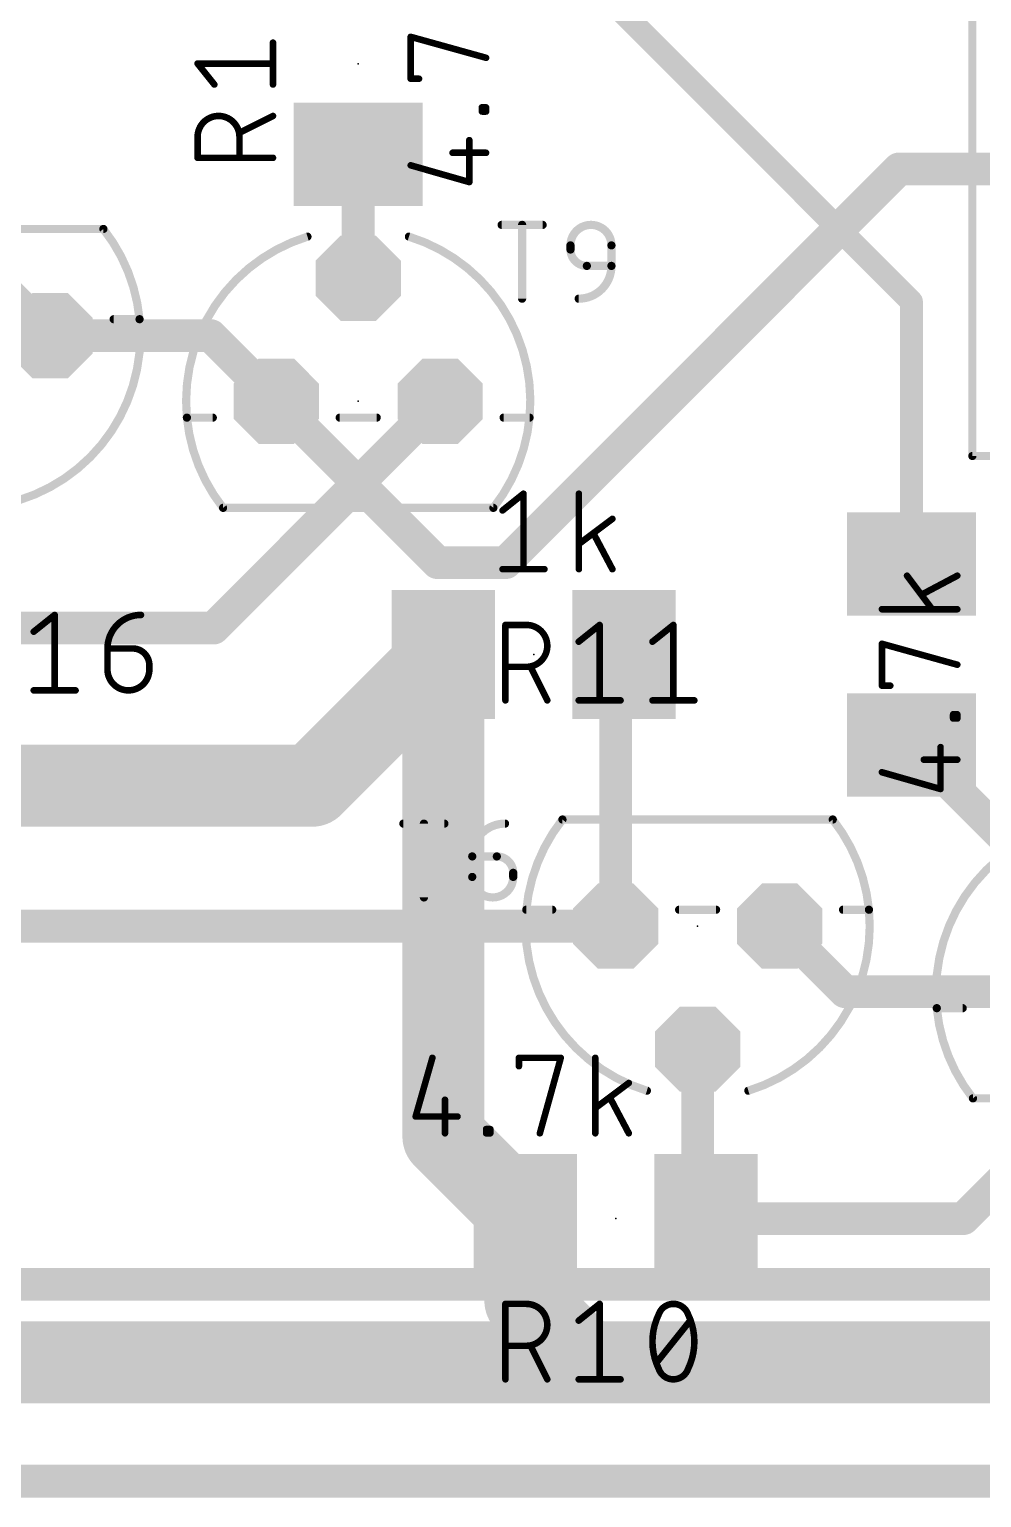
# Model space of a CAD drawing. Extents: x -0.1 to 95.8, y -0.3 to 95.8.
# Drawn here: x 56.24 to 71, y -0.25 to 22.48 of the extents above; entities that cross this region are included whole.
import ezdxf

# ---------------------------------------------------------------- set-up
doc = ezdxf.new("R2010")
doc.units = 0
for name, color, linetype in [('1', 12, 'CONTINUOUS'), ('16', 132, 'CONTINUOUS'), ('17', 110, 'CONTINUOUS'), ('21', 253, 'CONTINUOUS'), ('23', 53, 'CONTINUOUS'), ('25', 253, 'CONTINUOUS'), ('27', 253, 'CONTINUOUS')]:
    doc.layers.add(name, color=color, linetype=linetype)

# ---------------------------------------------------------------- blocks, each defined once
blk = doc.blocks.new('RECT')
blk.add_solid([(-0.5, -0.5), (0.5, -0.5), (-0.5, 0.5), (0.5, 0.5)])
blk = doc.blocks.new('OCTAGONP')
at = {"const_width": 0.5}
blk.add_lwpolyline([(-0.25, -0.1036), (-0.25, 0.1036), (-0.1036, 0.25), (0.1036, 0.25), (0.25, 0.1036), (0.25, -0.1036), (0.1036, -0.25), (-0.1036, -0.25), (-0.25, -0.1036), (-0.25, 0.1036)], dxfattribs=at)

msp = doc.modelspace()

# ---------------------------------------------------------------- linework, layer by layer
at = {"layer": '1'}
for points, const_width in [([(69.9135, 18.266), (59.1038, 29.0757)], 0.3556), ([(61.341, 18.6282), (61.341, 20.546)], 0.508), ([(61.341, 20.546), (61.341, 20.546)], 0.508), ([(69.9135, 14.202), (69.9135, 18.266)], 0.3556), ([(62.611, 16.7232), (59.0988, 13.2109)], 0.508), ([(59.0988, 13.2109), (55.4276, 13.2109)], 0.508), ([(60.6286, 10.77), (62.6606, 12.802)], 1.27), ([(62.6606, 5.3369), (62.6606, 12.802)], 1.27), ([(65.3305, 12.672), (65.4606, 12.802)], 0.508), ([(65.3305, 8.5952), (65.3305, 12.672)], 0.508), ([(71.8314, 9.4842), (69.9135, 11.402)], 0.508), ([(60.6286, 10.77), (54.0525, 10.77)], 1.27), ([(74.2315, 7.5792), (70.7193, 4.0669)], 0.508), ([(66.6005, 6.6902), (66.6005, 4.197)], 0.508), ([(63.9306, 4.0669), (62.6606, 5.3369)], 1.27), ([(63.9306, 4.0669), (63.9306, 2.7969)], 1.27), ([(66.6005, 4.197), (66.7306, 4.0669)], 0.508), ([(70.7193, 4.0669), (66.7306, 4.0669)], 0.508), ([(64.886, 1.8415), (63.9306, 2.7969)], 1.27), ([(12.0015, 1.8415), (64.886, 1.8415)], 1.27), ([(64.886, 1.8415), (76.1196, 1.8415)], 1.27)]:
    msp.add_lwpolyline(points, dxfattribs=dict(at, const_width=const_width))
for points, const_width in [([(61.468, 20.546, 1), (61.214, 20.546)], 0.254), ([(61.2512, 20.6358, 1), (61.4308, 20.4562)], 0.254), ([(61.4308, 20.4562, 1), (61.2512, 20.6358)], 0.254), ([(61.214, 18.6282, 1), (61.468, 18.6282)], 0.254), ([(70.0024, 18.266, 1), (69.8246, 18.266)], 0.1778), ([(69.8507, 18.2031, 1), (69.9764, 18.3289)], 0.1778), ([(62.7008, 16.6334, 1), (62.5212, 16.813)], 0.254), ([(69.8246, 14.202, 1), (70.0024, 14.202)], 0.1778), ([(59.009, 13.3007, 1), (59.1886, 13.1211)], 0.254), ([(59.0988, 13.0839, 1), (59.0988, 13.3379)], 0.254), ([(62.9781, 12.802, 1), (62.3431, 12.802)], 0.635), ([(62.8851, 12.5775, 1), (62.4361, 13.0265)], 0.635), ([(65.5504, 12.7122, 1), (65.3708, 12.8918)], 0.254), ([(65.4575, 12.672, 1), (65.2035, 12.672)], 0.254), ([(65.2407, 12.7618, 1), (65.4203, 12.5822)], 0.254), ([(70.0033, 11.4918, 1), (69.8237, 11.3122)], 0.254), ([(60.6286, 10.4525, 1), (60.6286, 11.0875)], 0.635), ([(60.4041, 10.9945, 1), (60.8531, 10.5455)], 0.635), ([(65.2035, 8.5952, 1), (65.4575, 8.5952)], 0.254), ([(66.7275, 6.6902, 1), (66.4735, 6.6902)], 0.254), ([(62.8851, 5.5614, 1), (62.4361, 5.1124)], 0.635), ([(62.3431, 5.3369, 1), (62.9781, 5.3369)], 0.635), ([(64.2481, 4.0669, 1), (63.6131, 4.0669)], 0.635), ([(63.7061, 3.8424, 1), (64.1551, 4.2914)], 0.635), ([(66.6903, 4.2868, 1), (66.5107, 4.1072)], 0.254), ([(66.4735, 4.197, 1), (66.7275, 4.197)], 0.254), ([(66.7306, 4.1939, 1), (66.7306, 3.9399)], 0.254), ([(70.7193, 3.9399, 1), (70.7193, 4.1939)], 0.254), ([(66.6408, 3.9771, 1), (66.8204, 4.1567)], 0.254), ([(70.6295, 4.1567, 1), (70.8091, 3.9771)], 0.254), ([(64.1551, 3.0214, 1), (63.7061, 2.5724)], 0.635), ([(63.6131, 2.7969, 1), (64.2481, 2.7969)], 0.635), ([(64.886, 2.159, 1), (64.886, 1.524)], 0.635), ([(64.6615, 1.617, 1), (65.1105, 2.066)], 0.635), ([(64.886, 1.524, 1), (64.886, 2.159)], 0.635)]:
    msp.add_lwpolyline(points, format="xyb", dxfattribs=dict(at, const_width=const_width))
at = {"layer": '16', "const_width": 0.508}
for points in [[(69.723, 20.32), (63.627, 14.224)], [(72.771, 20.32), (69.723, 20.32)], [(56.5675, 17.7392), (55.0027, 19.304)], [(59.055, 17.7392), (56.5675, 17.7392)], [(60.071, 16.7232), (59.055, 17.7392)], [(62.5702, 14.224), (60.071, 16.7232)], [(63.627, 14.224), (62.5702, 14.224)], [(65.3305, 8.5952), (51.3942, 8.5952)], [(68.8866, 7.5792), (67.8705, 8.5952)], [(71.6915, 7.5792), (68.8866, 7.5792)], [(74.1978, 3.048), (52.451, 3.048)], [(43.307, 2.032), (80.4209, 2.032)], [(95.504, 0), (0.127, 0)]]:
    msp.add_lwpolyline(points, dxfattribs=at)
at = {"layer": '16', "const_width": 0.254}
for points in [[(69.723, 20.447, 1), (69.723, 20.193)], [(69.8128, 20.2302, 1), (69.6332, 20.4098)], [(56.5675, 17.8662, 1), (56.5675, 17.6122)], [(59.1448, 17.829, 1), (58.9652, 17.6494)], [(59.055, 17.6122, 1), (59.055, 17.8662)], [(56.4777, 17.6494, 1), (56.6573, 17.829)], [(60.1608, 16.813, 1), (59.9812, 16.6334)], [(59.9812, 16.6334, 1), (60.1608, 16.813)], [(62.5702, 14.351, 1), (62.5702, 14.097)], [(62.4804, 14.1342, 1), (62.66, 14.3138)], [(63.5372, 14.3138, 1), (63.7168, 14.1342)], [(63.627, 14.097, 1), (63.627, 14.351)], [(65.3305, 8.4682, 1), (65.3305, 8.7222)], [(67.9603, 8.685, 1), (67.7807, 8.5054)], [(68.8866, 7.7062, 1), (68.8866, 7.4522)], [(68.7968, 7.4894, 1), (68.9764, 7.669)]]:
    msp.add_lwpolyline(points, format="xyb", dxfattribs=at)
at = {"layer": '21', "const_width": 0.127}
for points in [[(70.858, 40.505), (70.858, 15.875)], [(57.392, 19.3902), (53.203, 19.3902)], [(57.9524, 17.9932), (57.5512, 17.9932)], [(58.6861, 16.4692), (59.0873, 16.4692)], [(61.0547, 16.4692), (61.6273, 16.4692)], [(63.5947, 16.4692), (63.9959, 16.4692)], [(91.948, 15.875), (70.858, 15.875)], [(59.2465, 15.0722), (63.4355, 15.0722)], [(68.695, 10.2462), (64.506, 10.2462)], [(64.3468, 8.8492), (63.9456, 8.8492)], [(66.8868, 8.8492), (66.3142, 8.8492)], [(69.2554, 8.8492), (68.8542, 8.8492)], [(70.3066, 7.3252), (70.7078, 7.3252)], [(70.867, 5.9282), (75.056, 5.9282)]]:
    msp.add_lwpolyline(points, dxfattribs=at)
at = {"layer": '21'}
for points, const_width in [([(57.4171, 19.4099, 1), (57.3672, 19.3706)], 0.0635), ([(57.9524, 17.9932, 0.144), (57.3921, 19.3902)], 0.127), ([(57.392, 19.3585, 1), (57.392, 19.422)], 0.0635), ([(60.5547, 19.2717, 0.3557), (58.6861, 16.4692)], 0.127), ([(60.5641, 19.2413, 1), (60.5453, 19.302)], 0.0635), ([(63.4355, 15.0722, 0.5267), (62.1273, 19.2716)], 0.127), ([(62.1367, 19.3019, 1), (62.1179, 19.2412)], 0.0635), ([(56.0838, 15.1907, 0.3557), (57.9524, 17.9932)], 0.127), ([(57.5512, 18.025, 1), (57.5512, 17.9615)], 0.0635), ([(57.984, 17.9962, 1), (57.9208, 17.9902)], 0.0635), ([(57.9208, 17.9902, 1), (57.984, 17.9962)], 0.0635), ([(57.9524, 17.9615, 1), (57.9524, 18.025)], 0.0635), ([(58.6861, 16.4692, 0.144), (59.2464, 15.0722)], 0.127), ([(58.6861, 16.5009, 1), (58.6861, 16.4374)], 0.0635), ([(58.7177, 16.4722, 1), (58.6545, 16.4661)], 0.0635), ([(58.6545, 16.4661, 1), (58.7177, 16.4722)], 0.0635), ([(59.0873, 16.4374, 1), (59.0873, 16.5009)], 0.0635), ([(61.0547, 16.5009, 1), (61.0547, 16.4374)], 0.0635), ([(61.6273, 16.4374, 1), (61.6273, 16.5009)], 0.0635), ([(63.5947, 16.5009, 1), (63.5947, 16.4374)], 0.0635), ([(63.9959, 16.4374, 1), (63.9959, 16.5009)], 0.0635), ([(70.858, 15.9068, 1), (70.858, 15.8432)], 0.0635), ([(70.8263, 15.875, 1), (70.8898, 15.875)], 0.0635), ([(59.2465, 15.1039, 1), (59.2465, 15.0404)], 0.0635), ([(59.2215, 15.0525, 1), (59.2713, 15.0918)], 0.0635), ([(63.4106, 15.0918, 1), (63.4604, 15.0525)], 0.0635), ([(63.4355, 15.0404, 1), (63.4355, 15.1039)], 0.0635), ([(64.506, 10.2462, 0.5267), (65.8142, 6.0468)], 0.127), ([(64.506, 10.278, 1), (64.506, 10.2145)], 0.0635), ([(64.531, 10.2266, 1), (64.4811, 10.2659)], 0.0635), ([(68.7201, 10.2659, 1), (68.6702, 10.2266)], 0.0635), ([(69.2554, 8.8492, 0.144), (68.6951, 10.2462)], 0.127), ([(68.695, 10.2145, 1), (68.695, 10.278)], 0.0635), ([(72.1752, 10.1277, 0.3557), (70.3066, 7.3252)], 0.127), ([(63.9456, 8.881, 1), (63.9456, 8.8175)], 0.0635), ([(64.3468, 8.8175, 1), (64.3468, 8.881)], 0.0635), ([(66.3142, 8.881, 1), (66.3142, 8.8175)], 0.0635), ([(66.8868, 8.8175, 1), (66.8868, 8.881)], 0.0635), ([(67.3868, 6.0467, 0.3557), (69.2554, 8.8492)], 0.127), ([(68.8542, 8.881, 1), (68.8542, 8.8175)], 0.0635), ([(69.287, 8.8522, 1), (69.2238, 8.8462)], 0.0635), ([(69.2238, 8.8462, 1), (69.287, 8.8522)], 0.0635), ([(69.2554, 8.8175, 1), (69.2554, 8.881)], 0.0635), ([(70.3066, 7.3252, 0.144), (70.8669, 5.9282)], 0.127), ([(70.3066, 7.3569, 1), (70.3066, 7.2934)], 0.0635), ([(70.3382, 7.3282, 1), (70.275, 7.3221)], 0.0635), ([(70.275, 7.3221, 1), (70.3382, 7.3282)], 0.0635), ([(70.7078, 7.2934, 1), (70.7078, 7.3569)], 0.0635), ([(65.8049, 6.0165, 1), (65.8236, 6.0772)], 0.0635), ([(67.3775, 6.0771, 1), (67.3962, 6.0164)], 0.0635), ([(70.867, 5.9599, 1), (70.867, 5.8964)], 0.0635), ([(70.842, 5.9085, 1), (70.8918, 5.9478)], 0.0635)]:
    msp.add_lwpolyline(points, format="xyb", dxfattribs=dict(at, const_width=const_width))
at = {"layer": '23'}
for p in [(61.341, 21.946), (61.341, 16.7232), (64.0606, 12.802), (69.9135, 12.802), (66.6005, 8.5952), (65.3306, 4.0669)]:
    msp.add_point(p, dxfattribs=at)
at = {"layer": '25'}
for points, const_width in [([(60.0202, 21.6271), (60.0202, 22.2762)], 0.1016), ([(59.1115, 21.6271), (58.8518, 21.9516)], 0.1016), ([(58.8518, 21.9516), (60.0202, 21.9516)], 0.1016), ([(60.0202, 21.1406), (59.5009, 20.8809)], 0.1016), ([(58.8518, 20.4915), (58.8518, 20.816)], 0.1016), ([(59.5009, 20.816), (59.5009, 20.4915)], 0.1016), ([(60.0202, 20.4915), (58.8518, 20.4915)], 0.1016), ([(63.5635, 19.4537), (64.1985, 19.4537)], 0.127), ([(63.881, 18.3107), (63.881, 19.4537)], 0.127), ([(64.6303, 19.0727), (64.6303, 19.1362)], 0.127), ([(65.2653, 19.1362), (65.2653, 18.8187)], 0.127), ([(65.2653, 18.8187), (64.8843, 18.8187)], 0.127), ([(56.3122, 13.1545), (56.6367, 13.4141)], 0.1016), ([(56.6367, 13.4141), (56.6367, 12.2457)], 0.1016), ([(63.622, 12.0908), (63.622, 13.2592)], 0.1016), ([(63.622, 13.2592), (63.9466, 13.2592)], 0.1016), ([(64.7577, 12.9996), (65.0822, 13.2592)], 0.1016), ([(65.0822, 13.2592), (65.0822, 12.0908)], 0.1016), ([(65.9006, 12.9996), (66.2252, 13.2592)], 0.1016), ([(66.2252, 13.2592), (66.2252, 12.0908)], 0.1016), ([(57.4552, 12.8948), (57.8446, 12.8948)], 0.1016), ([(57.4552, 12.5703), (57.4552, 12.8948)], 0.1016), ([(58.1043, 12.6352), (58.1043, 12.5703)], 0.1016), ([(63.9466, 12.6101), (63.622, 12.6101)], 0.1016), ([(64.2711, 12.0908), (64.0115, 12.6101)], 0.1016), ([(56.3122, 12.2457), (56.9613, 12.2457)], 0.1016), ([(64.7577, 12.0908), (65.4068, 12.0908)], 0.1016), ([(65.9006, 12.0908), (66.5498, 12.0908)], 0.1016), ([(62.0412, 10.1827), (62.6762, 10.1827)], 0.127), ([(62.3587, 9.0397), (62.3587, 10.1827)], 0.127), ([(63.108, 9.6747), (63.489, 9.6747)], 0.127), ([(63.108, 9.3572), (63.108, 9.6747)], 0.127), ([(63.743, 9.4207), (63.743, 9.3572)], 0.127), ([(63.622, 1.5777), (63.622, 2.7461)], 0.1016), ([(63.622, 2.7461), (63.9466, 2.7461)], 0.1016), ([(64.7577, 2.4865), (65.0822, 2.7461)], 0.1016), ([(65.0822, 2.7461), (65.0822, 1.5777)], 0.1016), ([(65.9656, 1.8374), (66.4849, 2.4865)], 0.1016), ([(63.9466, 2.097), (63.622, 2.097)], 0.1016), ([(64.2711, 1.5777), (64.0115, 2.097)], 0.1016), ([(64.7577, 1.5777), (65.4068, 1.5777)], 0.1016)]:
    msp.add_lwpolyline(points, dxfattribs=dict(at, const_width=const_width))
for points, const_width in [([(60.0456, 22.2762, 1), (59.9948, 22.2762)], 0.0508), ([(58.8717, 21.9675, 1), (58.832, 21.9358)], 0.0508), ([(58.8518, 21.977, 1), (58.8518, 21.9262)], 0.0508), ([(60.0202, 21.9262, 1), (60.0202, 21.977)], 0.0508), ([(59.0916, 21.6112, 1), (59.1313, 21.643)], 0.0508), ([(59.9948, 21.6271, 1), (60.0456, 21.6271)], 0.0508), ([(59.5009, 20.816, 1), (58.8518, 20.816)], 0.1016), ([(60.0316, 21.1178, 1), (60.0089, 21.1633)], 0.0508), ([(59.4896, 20.9036, 1), (59.5123, 20.8582)], 0.0508), ([(58.8772, 20.816, 1), (58.8264, 20.816)], 0.0508), ([(58.8264, 20.816, 1), (58.8772, 20.816)], 0.0508), ([(59.5263, 20.816, 1), (59.4755, 20.816)], 0.0508), ([(59.4755, 20.816, 1), (59.5263, 20.816)], 0.0508), ([(58.8518, 20.5169, 1), (58.8518, 20.4661)], 0.0508), ([(58.8264, 20.4915, 1), (58.8772, 20.4915)], 0.0508), ([(59.4755, 20.4915, 1), (59.5263, 20.4915)], 0.0508), ([(60.0202, 20.4661, 1), (60.0202, 20.5169)], 0.0508), ([(63.5635, 19.4854, 1), (63.5635, 19.4219)], 0.0635), ([(63.9128, 19.4537, 1), (63.8492, 19.4537)], 0.0635), ([(64.1985, 19.4219, 1), (64.1985, 19.4854)], 0.0635), ([(65.2653, 19.1362, 1), (64.6303, 19.1362)], 0.127), ([(64.6303, 19.0727, 0.4142), (64.8843, 18.8187)], 0.127), ([(64.6621, 19.1362, 1), (64.5986, 19.1362)], 0.0635), ([(64.5986, 19.1362, 1), (64.6621, 19.1362)], 0.0635), ([(64.6621, 19.0727, 1), (64.5986, 19.0727)], 0.0635), ([(64.5986, 19.0727, 1), (64.6621, 19.0727)], 0.0635), ([(65.297, 19.1362, 1), (65.2335, 19.1362)], 0.0635), ([(65.2335, 19.1362, 1), (65.297, 19.1362)], 0.0635), ([(64.7573, 18.3107, 0.4142), (65.2653, 18.8187)], 0.127), ([(64.8843, 18.8504, 1), (64.8843, 18.7869)], 0.0635), ([(64.8843, 18.7869, 1), (64.8843, 18.8504)], 0.0635), ([(65.297, 18.8187, 1), (65.2335, 18.8187)], 0.0635), ([(65.2653, 18.7869, 1), (65.2653, 18.8504)], 0.0635), ([(65.2335, 18.8187, 1), (65.297, 18.8187)], 0.0635), ([(63.8492, 18.3107, 1), (63.9128, 18.3107)], 0.0635), ([(64.7573, 18.3424, 1), (64.7573, 18.2789)], 0.0635), ([(56.6621, 13.4141, 1), (56.6113, 13.4141)], 0.0508), ([(56.6526, 13.3943, 1), (56.6208, 13.434)], 0.0508), ([(57.9744, 13.4141, 0.4142), (57.4552, 12.8948)], 0.1016), ([(57.9744, 13.3887, 1), (57.9744, 13.4395)], 0.0508), ([(56.2963, 13.1743, 1), (56.328, 13.1347)], 0.0508), ([(63.6474, 13.2592, 1), (63.5966, 13.2592)], 0.0508), ([(63.622, 13.2846, 1), (63.622, 13.2338)], 0.0508), ([(63.9466, 12.6101, 1), (63.9466, 13.2592)], 0.1016), ([(63.9466, 13.2846, 1), (63.9466, 13.2338)], 0.0508), ([(63.9466, 13.2338, 1), (63.9466, 13.2846)], 0.0508), ([(65.1076, 13.2592, 1), (65.0568, 13.2592)], 0.0508), ([(65.0981, 13.2394, 1), (65.0663, 13.279)], 0.0508), ([(66.2506, 13.2592, 1), (66.1998, 13.2592)], 0.0508), ([(66.2411, 13.2394, 1), (66.2093, 13.279)], 0.0508), ([(64.7418, 13.0194, 1), (64.7735, 12.9797)], 0.0508), ([(65.8848, 13.0194, 1), (65.9165, 12.9797)], 0.0508), ([(57.4552, 12.9202, 1), (57.4552, 12.8694)], 0.0508), ([(57.4806, 12.8948, 1), (57.4298, 12.8948)], 0.0508), ([(57.4298, 12.8948, 1), (57.4806, 12.8948)], 0.0508), ([(58.1043, 12.6352, 0.4142), (57.8446, 12.8948)], 0.1016), ([(57.8446, 12.9202, 1), (57.8446, 12.8694)], 0.0508), ([(57.8446, 12.8694, 1), (57.8446, 12.9202)], 0.0508), ([(57.4551, 12.5703, 1), (58.1043, 12.5703)], 0.1016), ([(57.4805, 12.5703, 1), (57.4297, 12.5703)], 0.0508), ([(57.4298, 12.5703, 1), (57.4806, 12.5703)], 0.0508), ([(58.1297, 12.6352, 1), (58.0789, 12.6352)], 0.0508), ([(58.0789, 12.6352, 1), (58.1297, 12.6352)], 0.0508), ([(58.1297, 12.5703, 1), (58.0789, 12.5703)], 0.0508), ([(58.0789, 12.5703, 1), (58.1297, 12.5703)], 0.0508), ([(63.622, 12.6355, 1), (63.622, 12.5847)], 0.0508), ([(63.9466, 12.6355, 1), (63.9466, 12.5847)], 0.0508), ([(63.9466, 12.5847, 1), (63.9466, 12.6355)], 0.0508), ([(64.0342, 12.6214, 1), (63.9888, 12.5987)], 0.0508), ([(56.3122, 12.2711, 1), (56.3122, 12.2203)], 0.0508), ([(56.9613, 12.2203, 1), (56.9613, 12.2711)], 0.0508), ([(56.6113, 12.2457, 1), (56.6621, 12.2457)], 0.0508), ([(63.5966, 12.0908, 1), (63.6474, 12.0908)], 0.0508), ([(64.2484, 12.0794, 1), (64.2938, 12.1022)], 0.0508), ([(64.7577, 12.1162, 1), (64.7577, 12.0654)], 0.0508), ([(65.0568, 12.0908, 1), (65.1076, 12.0908)], 0.0508), ([(65.4068, 12.0654, 1), (65.4068, 12.1162)], 0.0508), ([(65.9006, 12.1162, 1), (65.9006, 12.0654)], 0.0508), ([(66.1998, 12.0908, 1), (66.2506, 12.0908)], 0.0508), ([(66.5498, 12.0654, 1), (66.5498, 12.1162)], 0.0508), ([(62.0412, 10.2145, 1), (62.0412, 10.151)], 0.0635), ([(62.3905, 10.1827, 1), (62.327, 10.1827)], 0.0635), ([(62.6762, 10.151, 1), (62.6762, 10.2145)], 0.0635), ([(63.616, 10.1827, 0.4142), (63.108, 9.6747)], 0.127), ([(63.616, 10.151, 1), (63.616, 10.2145)], 0.0635), ([(63.108, 9.7065, 1), (63.108, 9.643)], 0.0635), ([(63.1398, 9.6747, 1), (63.0763, 9.6747)], 0.0635), ([(63.0763, 9.6747, 1), (63.1398, 9.6747)], 0.0635), ([(63.743, 9.4207, 0.4142), (63.489, 9.6747)], 0.127), ([(63.489, 9.7065, 1), (63.489, 9.643)], 0.0635), ([(63.489, 9.643, 1), (63.489, 9.7065)], 0.0635), ([(63.108, 9.3572, 1), (63.743, 9.3572)], 0.127), ([(63.1398, 9.3572, 1), (63.0763, 9.3572)], 0.0635), ([(63.0763, 9.3572, 1), (63.1398, 9.3572)], 0.0635), ([(63.7748, 9.4207, 1), (63.7113, 9.4207)], 0.0635), ([(63.7113, 9.4207, 1), (63.7748, 9.4207)], 0.0635), ([(63.7748, 9.3572, 1), (63.7113, 9.3572)], 0.0635), ([(63.7113, 9.3572, 1), (63.7748, 9.3572)], 0.0635), ([(62.327, 9.0397, 1), (62.3905, 9.0397)], 0.0635), ([(63.6474, 2.7461, 1), (63.5966, 2.7461)], 0.0508), ([(63.622, 2.7715, 1), (63.622, 2.7207)], 0.0508), ([(63.9466, 2.097, 1), (63.9466, 2.7461)], 0.1016), ([(63.9466, 2.7715, 1), (63.9466, 2.7207)], 0.0508), ([(63.9466, 2.7207, 1), (63.9466, 2.7715)], 0.0508), ([(65.1076, 2.7461, 1), (65.0568, 2.7461)], 0.0508), ([(65.0981, 2.7263, 1), (65.0663, 2.766)], 0.0508), ([(66.2252, 2.7461, 0.3205), (65.998, 2.5839)], 0.1016), ([(66.4524, 2.5839, 0.3205), (66.2252, 2.7461)], 0.1016), ([(66.2252, 2.7715, 1), (66.2252, 2.7207)], 0.0508), ([(66.2252, 2.7207, 1), (66.2252, 2.7715)], 0.0508), ([(64.7418, 2.5063, 1), (64.7735, 2.4667)], 0.0508), ([(65.998, 2.5839, 0.1139), (65.9006, 2.1619)], 0.1016), ([(65.974, 2.5921, 1), (66.022, 2.5756)], 0.0508), ([(66.0208, 2.5727, 1), (65.9752, 2.595)], 0.0508), ([(66.5498, 2.1619, 0.1139), (66.4524, 2.5839)], 0.1016), ([(66.4752, 2.595, 1), (66.4296, 2.5727)], 0.0508), ([(66.4284, 2.5756, 1), (66.4764, 2.5921)], 0.0508), ([(66.5047, 2.4706, 1), (66.465, 2.5024)], 0.0508), ([(63.622, 2.1224, 1), (63.622, 2.0716)], 0.0508), ([(63.9466, 2.1224, 1), (63.9466, 2.0716)], 0.0508), ([(63.9466, 2.0716, 1), (63.9466, 2.1224)], 0.0508), ([(64.0342, 2.1084, 1), (63.9888, 2.0857)], 0.0508), ([(65.9006, 2.1619, 0.1139), (65.998, 1.74)], 0.1016), ([(65.9261, 2.1619, 1), (65.8752, 2.1619)], 0.0508), ([(65.8753, 2.1619, 1), (65.926, 2.1619)], 0.0508), ([(66.4524, 1.74, 0.1139), (66.5498, 2.1619)], 0.1016), ([(66.5752, 2.1619, 1), (66.5244, 2.1619)], 0.0508), ([(66.5244, 2.1619, 1), (66.5752, 2.1619)], 0.0508), ([(65.9457, 1.8532, 1), (65.9854, 1.8215)], 0.0508), ([(63.5966, 1.5777, 1), (63.6474, 1.5777)], 0.0508), ([(64.2484, 1.5664, 1), (64.2938, 1.5891)], 0.0508), ([(64.7577, 1.6031, 1), (64.7577, 1.5523)], 0.0508), ([(65.0568, 1.5777, 1), (65.1076, 1.5777)], 0.0508), ([(65.4068, 1.5523, 1), (65.4068, 1.6031)], 0.0508), ([(65.998, 1.74, 0.3205), (66.2252, 1.5777)], 0.1016), ([(66.022, 1.7483, 1), (65.974, 1.7318)], 0.0508), ([(65.9752, 1.7289, 1), (66.0208, 1.7511)], 0.0508), ([(66.2252, 1.5777, 0.3205), (66.4524, 1.74)], 0.1016), ([(66.2252, 1.6031, 1), (66.2252, 1.5523)], 0.0508), ([(66.2252, 1.5523, 1), (66.2252, 1.6031)], 0.0508), ([(66.4296, 1.7511, 1), (66.4752, 1.7289)], 0.0508), ([(66.4764, 1.7318, 1), (66.4284, 1.7483)], 0.0508)]:
    msp.add_lwpolyline(points, format="xyb", dxfattribs=dict(at, const_width=const_width))
at = {"layer": '27', "const_width": 0.1016}
for points in [[(62.1538, 21.7166), (62.1538, 22.3657)], [(62.1538, 22.3657), (63.3222, 22.0411)], [(62.2837, 21.7166), (62.1538, 21.7166)], [(63.2573, 21.2086), (63.2573, 21.2735)], [(63.2573, 21.2735), (63.3222, 21.2735)], [(63.3222, 21.2086), (63.2573, 21.2086)], [(63.3222, 21.2735), (63.3222, 21.2086)], [(63.0626, 20.1164), (63.0626, 20.7655)], [(62.8029, 20.5707), (63.3222, 20.5707)], [(62.1538, 20.376), (63.0626, 20.1164)], [(63.5771, 15.0316), (63.9017, 15.2912)], [(63.9017, 15.2912), (63.9017, 14.1228)], [(64.7605, 14.1228), (64.7605, 15.2912)], [(65.2798, 14.9017), (64.7605, 14.5123)], [(65.2798, 14.1228), (64.9877, 14.6745)], [(63.5771, 14.1228), (64.2262, 14.1228)], [(69.8458, 14.0212), (70.2353, 13.5019)], [(70.6247, 14.0212), (70.073, 13.7291)], [(70.6247, 13.5019), (69.4563, 13.5019)], [(69.4563, 12.3186), (69.4563, 12.9677)], [(69.4563, 12.9677), (70.6247, 12.6431)], [(69.5862, 12.3186), (69.4563, 12.3186)], [(70.5598, 11.8106), (70.5598, 11.8755)], [(70.5598, 11.8755), (70.6247, 11.8755)], [(70.6247, 11.8106), (70.5598, 11.8106)], [(70.6247, 11.8755), (70.6247, 11.8106)], [(70.3651, 10.7184), (70.3651, 11.3675)], [(70.1054, 11.1727), (70.6247, 11.1727)], [(69.4563, 10.978), (70.3651, 10.7184)], [(62.4906, 6.5561), (62.2309, 5.6474)], [(63.8311, 6.4263), (63.8311, 6.5561)], [(63.8311, 6.5561), (64.4802, 6.5561)], [(64.4802, 6.5561), (64.1557, 5.3877)], [(65.0145, 5.3877), (65.0145, 6.5561)], [(65.5338, 6.1667), (65.0145, 5.7772)], [(62.6853, 5.907), (62.6853, 5.3877)], [(65.5338, 5.3877), (65.2417, 5.9395)], [(62.2309, 5.6474), (62.88, 5.6474)], [(63.3231, 5.3877), (63.3231, 5.4526)], [(63.3231, 5.4526), (63.388, 5.4526)], [(63.388, 5.4526), (63.388, 5.3877)], [(63.388, 5.3877), (63.3231, 5.3877)]]:
    msp.add_lwpolyline(points, dxfattribs=at)
at = {"layer": '27', "const_width": 0.0508}
for points in [[(62.1792, 22.3657, 1), (62.1284, 22.3657)], [(62.1606, 22.3901, 1), (62.147, 22.3412)], [(63.3154, 22.0166, 1), (63.329, 22.0656)], [(62.1538, 21.742, 1), (62.1538, 21.6912)], [(62.1284, 21.7166, 1), (62.1792, 21.7166)], [(62.2837, 21.6912, 1), (62.2837, 21.742)], [(63.2827, 21.2735, 1), (63.2319, 21.2735)], [(63.2573, 21.2989, 1), (63.2573, 21.2481)], [(63.2573, 21.234, 1), (63.2573, 21.1832)], [(63.2319, 21.2086, 1), (63.2827, 21.2086)], [(63.3476, 21.2735, 1), (63.2968, 21.2735)], [(63.2968, 21.2086, 1), (63.3476, 21.2086)], [(63.3222, 21.2481, 1), (63.3222, 21.2989)], [(63.3222, 21.1832, 1), (63.3222, 21.234)], [(63.088, 20.7655, 1), (63.0372, 20.7655)], [(62.8029, 20.5961, 1), (62.8029, 20.5453)], [(63.3222, 20.5453, 1), (63.3222, 20.5961)], [(62.1608, 20.4004, 1), (62.1468, 20.3516)], [(63.0372, 20.1164, 1), (63.088, 20.1164)], [(63.0556, 20.0919, 1), (63.0696, 20.1408)], [(63.9271, 15.2912, 1), (63.8763, 15.2912)], [(63.9175, 15.2714, 1), (63.8858, 15.311)], [(64.7859, 15.2912, 1), (64.7351, 15.2912)], [(63.5612, 15.0514, 1), (63.593, 15.0117)], [(65.295, 14.8814, 1), (65.2645, 14.922)], [(64.7452, 14.5326, 1), (64.7757, 14.4919)], [(65.0101, 14.6864, 1), (64.9652, 14.6627)], [(63.5771, 14.1482, 1), (63.5771, 14.0974)], [(63.8763, 14.1228, 1), (63.9271, 14.1228)], [(64.2262, 14.0974, 1), (64.2262, 14.1482)], [(64.7351, 14.1228, 1), (64.7859, 14.1228)], [(65.2573, 14.1109, 1), (65.3022, 14.1347)], [(69.8661, 14.0364, 1), (69.8255, 14.006)], [(70.6366, 13.9987, 1), (70.6128, 14.0436)], [(70.0611, 13.7515, 1), (70.0849, 13.7066)], [(69.4563, 13.5273, 1), (69.4563, 13.4765)], [(70.2149, 13.4867, 1), (70.2556, 13.5171)], [(70.6247, 13.4765, 1), (70.6247, 13.5273)], [(69.4817, 12.9677, 1), (69.4309, 12.9677)], [(69.4631, 12.9921, 1), (69.4495, 12.9432)], [(70.6179, 12.6186, 1), (70.6315, 12.6676)], [(69.4563, 12.344, 1), (69.4563, 12.2932)], [(69.4309, 12.3186, 1), (69.4817, 12.3186)], [(69.5862, 12.2932, 1), (69.5862, 12.344)], [(70.5852, 11.8755, 1), (70.5344, 11.8755)], [(70.5598, 11.9009, 1), (70.5598, 11.8501)], [(70.5598, 11.836, 1), (70.5598, 11.7852)], [(70.5344, 11.8106, 1), (70.5852, 11.8106)], [(70.6501, 11.8755, 1), (70.5993, 11.8755)], [(70.5993, 11.8106, 1), (70.6501, 11.8106)], [(70.6247, 11.8501, 1), (70.6247, 11.9009)], [(70.6247, 11.7852, 1), (70.6247, 11.836)], [(70.3905, 11.3675, 1), (70.3397, 11.3675)], [(70.1054, 11.1981, 1), (70.1054, 11.1473)], [(70.6247, 11.1473, 1), (70.6247, 11.1981)], [(69.4633, 11.0024, 1), (69.4493, 10.9536)], [(70.3397, 10.7184, 1), (70.3905, 10.7184)], [(70.3581, 10.6939, 1), (70.3721, 10.7428)], [(62.515, 6.5492, 1), (62.4661, 6.5631)], [(63.8565, 6.5561, 1), (63.8057, 6.5561)], [(63.8311, 6.5815, 1), (63.8311, 6.5307)], [(64.5047, 6.5493, 1), (64.4558, 6.5629)], [(64.4802, 6.5307, 1), (64.4802, 6.5815)], [(65.0399, 6.5561, 1), (64.9891, 6.5561)], [(63.8057, 6.4263, 1), (63.8565, 6.4263)], [(65.549, 6.1463, 1), (65.5185, 6.187)], [(62.7107, 5.907, 1), (62.6599, 5.907)], [(65.2641, 5.9514, 1), (65.2192, 5.9276)], [(62.2309, 5.6728, 1), (62.2309, 5.622)], [(62.88, 5.622, 1), (62.88, 5.6728)], [(64.9992, 5.7975, 1), (65.0297, 5.7569)], [(62.2065, 5.6544, 1), (62.2553, 5.6404)], [(63.3485, 5.4526, 1), (63.2977, 5.4526)], [(63.3231, 5.478, 1), (63.3231, 5.4272)], [(63.4134, 5.4526, 1), (63.3626, 5.4526)], [(63.388, 5.4272, 1), (63.388, 5.478)], [(62.6599, 5.3877, 1), (62.7107, 5.3877)], [(63.3231, 5.4131, 1), (63.3231, 5.3623)], [(63.2977, 5.3877, 1), (63.3485, 5.3877)], [(63.3626, 5.3877, 1), (63.4134, 5.3877)], [(63.388, 5.3623, 1), (63.388, 5.4131)], [(64.1312, 5.3945, 1), (64.1801, 5.3809)], [(64.9891, 5.3877, 1), (65.0399, 5.3877)], [(65.5113, 5.3759, 1), (65.5562, 5.3996)]]:
    msp.add_lwpolyline(points, format="xyb", dxfattribs=at)

# ---------------------------------------------------------------- block references
at = {"layer": '1', "xscale": 1.6, "yscale": 2}
for p, rotation in [((61.341, 20.546), 270), ((69.9135, 14.202), 270), ((62.6606, 12.802), 180), ((65.4606, 12.802), 180), ((69.9135, 11.402), 270), ((63.9306, 4.0669), 180), ((66.7306, 4.0669), 180)]:
    msp.add_blockref('RECT', p, dxfattribs=dict(at, rotation=rotation))
at = {"layer": '17', "xscale": 1.3208, "yscale": 1.3208}
for p in [(61.341, 18.6282), (61.341, 18.6282), (60.071, 16.7232), (60.071, 16.7232), (62.611, 16.7232), (62.611, 16.7232)]:
    msp.add_blockref('OCTAGONP', p, dxfattribs=at)
at = {"layer": '17', "xscale": 1.3208, "yscale": 1.3208, "rotation": 180}
for p in [(56.5675, 17.7392), (56.5675, 17.7392), (65.3305, 8.5952), (65.3305, 8.5952), (67.8705, 8.5952), (67.8705, 8.5952), (66.6005, 6.6902), (66.6005, 6.6902)]:
    msp.add_blockref('OCTAGONP', p, dxfattribs=at)

doc.saveas('drawing.dxf')
